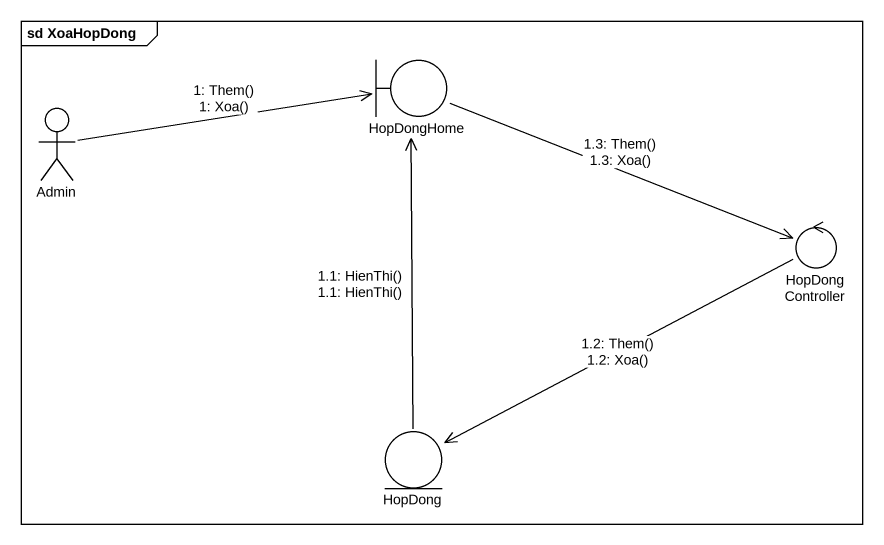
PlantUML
@startuml
mainframe sd XoaHopDong
boundary HopDongHome
actor Admin
control HopDongController
entity HopDong
Admin -right-> HopDongHome : 1: Them()\n1: Xoa()
HopDong -up-> HopDongHome : 1.1: HienThi()\n1.1: HienThi()
HopDongController -left-> HopDong : 1.2: Them()\n1.2: Xoa()
HopDongHome -right-> HopDongController : 1.3: Them()\n1.3: Xoa()
@enduml
